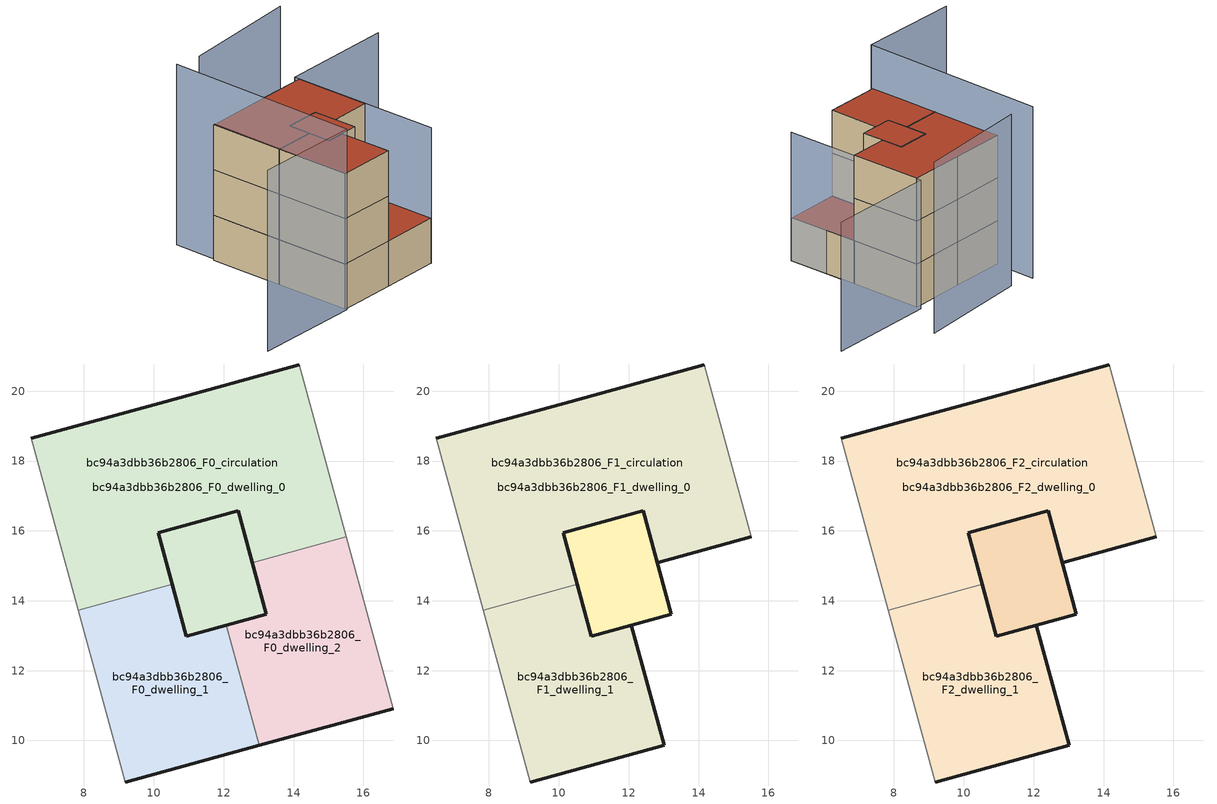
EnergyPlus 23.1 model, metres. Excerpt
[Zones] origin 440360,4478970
bc94a3dbb36b2806_F0_dwelling_0
 floor ground (EU_floor_Construction): 14.16,20.75 15.51,15.83 12.82,15.09 12.42,16.57 10.12,15.94 10.52,14.47 7.84,13.74 6.5,18.66 10.33,19.7 z0; 12.42,16.57 13.23,13.62 10.93,12.99 10.52,14.47 10.12,15.94 11.27,16.26 z0
 wall outside (EU_wall_Construction): 14.16,20.75 10.33,19.7 6.5,18.66 / 10.52,14.47 10.12,15.94 11.27,16.26 12.42,16.57 12.82,15.09 z0:3
 wall adiabatic (EU_wall_Construction): 15.51,15.83 14.16,20.75 / 6.5,18.66 7.84,13.74 z0:3
 wall to bc94a3dbb36b2806_F0_dwelling_2 (EU_wall_Construction): 12.82,15.09 15.51,15.83 z0:3
 wall to bc94a3dbb36b2806_F0_dwelling_1 (EU_wall_Construction): 7.84,13.74 10.52,14.47 z0:3
bc94a3dbb36b2806_F0_dwelling_1
 floor ground (EU_floor_Construction): 12.08,13.3 13.02,9.86 9.18,8.81 7.84,13.74 10.52,14.47 10.93,12.99 z0; 12.42,16.57 13.23,13.62 10.93,12.99 10.52,14.47 10.12,15.94 z0
 wall outside (EU_wall_Construction): 9.18,8.81 13.02,9.86 / 12.08,13.3 10.93,12.99 10.52,14.47 z0:3
 wall adiabatic (EU_wall_Construction): 7.84,13.74 9.18,8.81 z0:3
 wall to bc94a3dbb36b2806_F0_dwelling_2 (EU_wall_Construction): 13.02,9.86 12.08,13.3 z0:3
bc94a3dbb36b2806_F0_dwelling_2
 floor ground (EU_floor_Construction): 15.51,15.83 16.85,10.9 13.02,9.86 12.08,13.3 13.23,13.62 12.82,15.09 z0
 wall outside (EU_wall_Construction): 13.02,9.86 16.85,10.9 / 12.82,15.09 13.23,13.62 12.08,13.3 z0:3
 wall adiabatic (EU_wall_Construction): 16.85,10.9 15.51,15.83 z0:3
 roof outside (EU_roof_Construction): 16.85,10.9 15.51,15.83 12.82,15.09 13.23,13.62 12.08,13.3 13.02,9.86 z3
bc94a3dbb36b2806_F0_circulation
 floor ground (EU_floor_Construction): 12.42,16.57 12.82,15.09 13.23,13.62 12.08,13.3 10.93,12.99 10.52,14.47 10.12,15.94 11.27,16.26 z0; 14.16,20.75 15.51,15.83 12.82,15.09 12.42,16.57 11.27,16.26 10.12,15.94 10.52,14.47 7.84,13.74 6.5,18.66 10.33,19.7 z0; 12.08,13.3 13.02,9.86 9.18,8.81 7.84,13.74 10.52,14.47 10.93,12.99 z0
 wall outside (EU_wall_Construction): 10.93,12.99 13.23,13.62 12.42,16.57 10.12,15.94 10.93,12.99 z0:3
 roof outside (EU_floor_Construction): 13.23,13.62 12.82,15.09 12.42,16.57 11.27,16.26 10.12,15.94 10.52,14.47 10.93,12.99 12.08,13.3 z3
bc94a3dbb36b2806_F1_dwelling_0
 floor to bc94a3dbb36b2806_F0_circulation (EU_floor_Construction): 14.16,20.75 15.51,15.83 12.82,15.09 12.42,16.57 11.27,16.26 10.12,15.94 10.52,14.47 7.84,13.74 6.5,18.66 10.33,19.7 z3
 floor to bc94a3dbb36b2806_F0_dwelling_0 (EU_floor_Construction): 12.42,16.57 12.82,15.09 13.23,13.62 10.93,12.99 10.52,14.47 10.12,15.94 11.27,16.26 z3
 wall outside (EU_wall_Construction): 14.16,20.75 10.33,19.7 6.5,18.66 / 10.52,14.47 10.12,15.94 11.27,16.26 12.42,16.57 12.82,15.09 15.51,15.83 z3:6
 wall adiabatic (EU_wall_Construction): 15.51,15.83 14.16,20.75 / 6.5,18.66 7.84,13.74 z3:6
 wall to bc94a3dbb36b2806_F1_dwelling_1 (EU_wall_Construction): 7.84,13.74 10.52,14.47 z3:6
bc94a3dbb36b2806_F1_dwelling_1
 floor to bc94a3dbb36b2806_F0_dwelling_1 (EU_floor_Construction): 12.08,13.3 13.02,9.86 9.18,8.81 7.84,13.74 10.52,14.47 10.93,12.99 z3; 12.42,16.57 13.23,13.62 12.08,13.3 10.93,12.99 10.52,14.47 10.12,15.94 z3
 wall outside (EU_wall_Construction): 9.18,8.81 13.02,9.86 12.08,13.3 10.93,12.99 10.52,14.47 z3:6
 wall adiabatic (EU_wall_Construction): 7.84,13.74 9.18,8.81 z3:6
bc94a3dbb36b2806_F1_circulation
 floor outside (EU_floor_Construction): 12.42,16.57 12.82,15.09 13.23,13.62 12.08,13.3 10.93,12.99 10.52,14.47 10.12,15.94 11.27,16.26 z3; 14.16,20.75 15.51,15.83 12.82,15.09 12.42,16.57 11.27,16.26 10.12,15.94 10.52,14.47 7.84,13.74 6.5,18.66 10.33,19.7 z3; 12.08,13.3 13.02,9.86 9.18,8.81 7.84,13.74 10.52,14.47 10.93,12.99 z3
 wall outside (EU_wall_Construction): 10.93,12.99 13.23,13.62 12.42,16.57 10.12,15.94 10.93,12.99 z3:6
 roof outside (EU_floor_Construction): 13.23,13.62 12.82,15.09 12.42,16.57 11.27,16.26 10.12,15.94 10.52,14.47 10.93,12.99 12.08,13.3 z6
bc94a3dbb36b2806_F2_dwelling_0
 floor to bc94a3dbb36b2806_F1_circulation (EU_floor_Construction): 14.16,20.75 15.51,15.83 12.82,15.09 12.42,16.57 11.27,16.26 10.12,15.94 10.52,14.47 7.84,13.74 6.5,18.66 10.33,19.7 z6
 floor to bc94a3dbb36b2806_F1_dwelling_0 (EU_floor_Construction): 12.42,16.57 12.82,15.09 13.23,13.62 10.93,12.99 10.52,14.47 10.12,15.94 11.27,16.26 z6
 wall outside (EU_wall_Construction): 14.16,20.75 10.33,19.7 6.5,18.66 / 10.52,14.47 10.12,15.94 11.27,16.26 12.42,16.57 12.82,15.09 15.51,15.83 z6:9
 wall adiabatic (EU_wall_Construction): 15.51,15.83 14.16,20.75 / 6.5,18.66 7.84,13.74 z6:9
 wall to bc94a3dbb36b2806_F2_dwelling_1 (EU_wall_Construction): 7.84,13.74 10.52,14.47 z6:9
 roof outside (EU_roof_Construction): 13.23,13.62 12.42,16.57 11.27,16.26 10.12,15.94 10.52,14.47 10.93,12.99 z9; 15.51,15.83 14.16,20.75 10.33,19.7 6.5,18.66 7.84,13.74 10.52,14.47 10.12,15.94 12.42,16.57 12.82,15.09 z9
bc94a3dbb36b2806_F2_dwelling_1
 floor to bc94a3dbb36b2806_F1_dwelling_1 (EU_floor_Construction): 12.08,13.3 13.02,9.86 9.18,8.81 7.84,13.74 10.52,14.47 10.93,12.99 z6; 12.42,16.57 13.23,13.62 12.08,13.3 10.93,12.99 10.52,14.47 10.12,15.94 z6
 wall outside (EU_wall_Construction): 9.18,8.81 13.02,9.86 12.08,13.3 10.93,12.99 10.52,14.47 z6:9
 wall adiabatic (EU_wall_Construction): 7.84,13.74 9.18,8.81 z6:9
 roof outside (EU_roof_Construction): 13.23,13.62 12.42,16.57 10.12,15.94 10.52,14.47 10.93,12.99 z9; 13.02,9.86 12.08,13.3 10.93,12.99 10.52,14.47 7.84,13.74 9.18,8.81 z9
bc94a3dbb36b2806_F2_circulation
 floor outside (EU_floor_Construction): 12.42,16.57 12.82,15.09 13.23,13.62 12.08,13.3 10.93,12.99 10.52,14.47 10.12,15.94 11.27,16.26 z6; 14.16,20.75 15.51,15.83 12.82,15.09 12.42,16.57 11.27,16.26 10.12,15.94 10.52,14.47 7.84,13.74 6.5,18.66 10.33,19.7 z6; 12.08,13.3 13.02,9.86 9.18,8.81 7.84,13.74 10.52,14.47 10.93,12.99 z6
 wall outside (EU_wall_Construction): 10.93,12.99 13.23,13.62 12.42,16.57 10.12,15.94 10.93,12.99 z6:9
 roof outside (EU_roof_Construction): 13.23,13.62 12.82,15.09 12.42,16.57 11.27,16.26 10.12,15.94 10.52,14.47 10.93,12.99 12.08,13.3 z9; 15.51,15.83 14.16,20.75 10.33,19.7 6.5,18.66 7.84,13.74 10.52,14.47 10.12,15.94 11.27,16.26 12.42,16.57 12.82,15.09 z9; 13.02,9.86 12.08,13.3 10.93,12.99 10.52,14.47 7.84,13.74 9.18,8.81 z9
shading: 5.87,21.57 9.19,8.69 / 9.19,8.69 2.2,6.89 / 15.39,24.43 7.59,21.7 z0:12; 16.88,10.91 14.1,21.08 / 14.1,21.08 21.57,23.12 z0:9
[Building]
EU S2 Campaign: North Axis=0; Terrain=City; Solar Distribution=FullExterior
[Site:Location]
Madrid: Latitude=40.5; Longitude=-3.5; Time Zone=1; Elevation=609
[SizingPeriod:WeatherFileDays]
AnnualSizingPeriod: Begin Month=1; Begin Day of Month=1; End Month=12; End Day of Month=31; Day of Week for Start Day=Monday; Use Weather File Daylight Saving Period=No; Use Weather File Rain and Snow Indicators=No
[MATERIAL]
EU_InternalMass_Material: Roughness=MediumRough; Thickness=0.1; Conductivity=1; Density=1800; Specific Heat=900; Thermal Absorptance=0.9; Solar Absorptance=0.7; Visible Absorptance=0.7
[MATERIAL:NOMASS] Roughness=MediumRough; Thermal Absorptance=0.9; Solar Absorptance=0.7; Visible Absorptance=0.7
Name | Thermal Resistance
EU_wall_NoMass; EU_roof_NoMass | 2.16768
EU_floor_NoMass | 1.14339
[CONSTRUCTION]
EU_wall_Construction: EU_wall_NoMass
EU_roof_Construction: EU_roof_NoMass
EU_floor_Construction: EU_floor_NoMass
EU_InternalMass_Construction: EU_InternalMass_Material
[ZONE] Type=1; Multiplier=1; Ceiling Height=autocalculate; Floor Area=autocalculate; Part of Total Floor Area=Yes
Name | Volume
bc94a3dbb36b2806_F0_dwelling_0 | 132.573
bc94a3dbb36b2806_F1_dwelling_0; bc94a3dbb36b2806_F2_dwelling_0 | 132.572
bc94a3dbb36b2806_F0_dwelling_1 | 77.2317
bc94a3dbb36b2806_F1_dwelling_1; bc94a3dbb36b2806_F2_dwelling_1 | 77.2324
bc94a3dbb36b2806_F0_dwelling_2 | 55.3407
bc94a3dbb36b2806_F0_circulation; bc94a3dbb36b2806_F1_circulation; bc94a3dbb36b2806_F2_circulation | 187.912
[INTERNALMASS] Construction=EU_InternalMass_Construction
Name | Zone or ZoneList | Surface Area
bc94a3dbb36b2806_F0_dwelling_0_EU_InternalMass | bc94a3dbb36b2806_F0_dwelling_0 | 36.8934
bc94a3dbb36b2806_F0_dwelling_1_EU_InternalMass | bc94a3dbb36b2806_F0_dwelling_1 | 18.4467
bc94a3dbb36b2806_F0_dwelling_2_EU_InternalMass | bc94a3dbb36b2806_F0_dwelling_2 | 18.4467
bc94a3dbb36b2806_F1_dwelling_0_EU_InternalMass | bc94a3dbb36b2806_F1_dwelling_0 | 36.8934
bc94a3dbb36b2806_F1_dwelling_1_EU_InternalMass | bc94a3dbb36b2806_F1_dwelling_1 | 36.8934
bc94a3dbb36b2806_F2_dwelling_0_EU_InternalMass | bc94a3dbb36b2806_F2_dwelling_0 | 36.8934
bc94a3dbb36b2806_F2_dwelling_1_EU_InternalMass | bc94a3dbb36b2806_F2_dwelling_1 | 36.8934
[OTHEREQUIPMENT] Fuel Type=Electricity; Design Level Calculation Method=Watts/Area; Power per Zone Floor Area=1; Fraction Latent=0; Fraction Radiant=0; Fraction Lost=0; Carbon Dioxide Generation Rate=0; EndUse Subcategory=EU_Step8_InternalGains
Name | Zone or ZoneList or Space or SpaceList | Schedule
EU_Step8_InternalGain_bc94a3dbb36b2806_F0_dwelling_0_f000 | bc94a3dbb36b2806_F0_dwelling_0 | EU_Step8_GainSchedule_bc94a3dbb36b2806_F0_dwelling_0_f000
EU_Step8_InternalGain_bc94a3dbb36b2806_F0_dwelling_1_f000 | bc94a3dbb36b2806_F0_dwelling_1 | EU_Step8_GainSchedule_bc94a3dbb36b2806_F0_dwelling_1_f000
EU_Step8_InternalGain_bc94a3dbb36b2806_F0_dwelling_2_f000 | bc94a3dbb36b2806_F0_dwelling_2 | EU_Step8_GainSchedule_bc94a3dbb36b2806_F0_dwelling_2_f000
EU_Step8_InternalGain_bc94a3dbb36b2806_F1_dwelling_0_f000 | bc94a3dbb36b2806_F1_dwelling_0 | EU_Step8_GainSchedule_bc94a3dbb36b2806_F1_dwelling_0_f000
EU_Step8_InternalGain_bc94a3dbb36b2806_F1_dwelling_1_f000 | bc94a3dbb36b2806_F1_dwelling_1 | EU_Step8_GainSchedule_bc94a3dbb36b2806_F1_dwelling_1_f000
EU_Step8_InternalGain_bc94a3dbb36b2806_F2_dwelling_0_f000 | bc94a3dbb36b2806_F2_dwelling_0 | EU_Step8_GainSchedule_bc94a3dbb36b2806_F2_dwelling_0_f000
EU_Step8_InternalGain_bc94a3dbb36b2806_F2_dwelling_1_f000 | bc94a3dbb36b2806_F2_dwelling_1 | EU_Step8_GainSchedule_bc94a3dbb36b2806_F2_dwelling_1_f000
[ZONEINFILTRATION:DESIGNFLOWRATE] Schedule=EU_AlwaysOn; Design Flow Rate Calculation Method=Flow/Area; Flow Rate per Floor Area=0.0005; Constant Term Coefficient=1; Temperature Term Coefficient=0; Velocity Term Coefficient=0; Velocity Squared Term Coefficient=0
Name | Zone or ZoneList or Space or SpaceList
EU_Circulation_Infiltration_bc94a3dbb36b2806_F0_circulation | bc94a3dbb36b2806_F0_circulation
EU_Circulation_Infiltration_bc94a3dbb36b2806_F1_circulation | bc94a3dbb36b2806_F1_circulation
EU_Circulation_Infiltration_bc94a3dbb36b2806_F2_circulation | bc94a3dbb36b2806_F2_circulation
[ZONEVENTILATION:DESIGNFLOWRATE] Schedule=EU_AlwaysOn; Design Flow Rate Calculation Method=AirChanges/Hour; Air Changes per Hour=0.480546; Ventilation Type=Natural; Fan Pressure Rise=0; Fan Total Efficiency=1; Constant Term Coefficient=1; Temperature Term Coefficient=0; Velocity Term Coefficient=0; Velocity Squared Term Coefficient=0; Minimum Indoor Temperature=-100; Maximum Indoor Temperature=100; Delta Temperature=-100; Minimum Outdoor Temperature=-100; Maximum Outdoor Temperature=100; Maximum Wind Speed=40
Name | Zone or ZoneList or Space or SpaceList
EU_ConstantAir_bc94a3dbb36b2806_F0_dwelling_0 | bc94a3dbb36b2806_F0_dwelling_0
EU_ConstantAir_bc94a3dbb36b2806_F0_dwelling_1 | bc94a3dbb36b2806_F0_dwelling_1
EU_ConstantAir_bc94a3dbb36b2806_F0_dwelling_2 | bc94a3dbb36b2806_F0_dwelling_2
EU_ConstantAir_bc94a3dbb36b2806_F1_dwelling_0 | bc94a3dbb36b2806_F1_dwelling_0
EU_ConstantAir_bc94a3dbb36b2806_F1_dwelling_1 | bc94a3dbb36b2806_F1_dwelling_1
EU_ConstantAir_bc94a3dbb36b2806_F2_dwelling_0 | bc94a3dbb36b2806_F2_dwelling_0
EU_ConstantAir_bc94a3dbb36b2806_F2_dwelling_1 | bc94a3dbb36b2806_F2_dwelling_1
[HVACTEMPLATE:THERMOSTAT] Constant Heating Setpoint=20; Constant Cooling Setpoint=50
EU_HeatOnly_bc94a3dbb36b2806_F0_dwelling_0; EU_HeatOnly_bc94a3dbb36b2806_F0_dwelling_1; EU_HeatOnly_bc94a3dbb36b2806_F0_dwelling_2; EU_HeatOnly_bc94a3dbb36b2806_F1_dwelling_0; EU_HeatOnly_bc94a3dbb36b2806_F1_dwelling_1; EU_HeatOnly_bc94a3dbb36b2806_F2_dwelling_0; EU_HeatOnly_bc94a3dbb36b2806_F2_dwelling_1
[HVACTEMPLATE:ZONE:IDEALLOADSAIRSYSTEM] System Availability Schedule=EU_AlwaysOn; Maximum Heating Supply Air Temperature=50; Minimum Cooling Supply Air Temperature=13; Maximum Heating Supply Air Humidity Ratio=0.0156; Minimum Cooling Supply Air Humidity Ratio=0.0077; Heating Limit=NoLimit; Cooling Limit=NoLimit; Heating Availability Schedule=EU_AlwaysOn; Cooling Availability Schedule=EU_CoolingOff; Dehumidification Control Type=ConstantSensibleHeatRatio; Cooling Sensible Heat Ratio=0.7; Dehumidification Setpoint=60; Humidification Control Type=None; Humidification Setpoint=30; Outdoor Air Method=None; Outdoor Air Flow Rate per Person=0.00944; Outdoor Air Flow Rate per Zone Floor Area=0; Outdoor Air Flow Rate per Zone=0; Demand Controlled Ventilation Type=None; Outdoor Air Economizer Type=NoEconomizer; Heat Recovery Type=None; Sensible Heat Recovery Effectiveness=0.7; Latent Heat Recovery Effectiveness=0.65
Name | Template Thermostat
bc94a3dbb36b2806_F0_dwelling_0 | EU_HeatOnly_bc94a3dbb36b2806_F0_dwelling_0
bc94a3dbb36b2806_F0_dwelling_1 | EU_HeatOnly_bc94a3dbb36b2806_F0_dwelling_1
bc94a3dbb36b2806_F0_dwelling_2 | EU_HeatOnly_bc94a3dbb36b2806_F0_dwelling_2
bc94a3dbb36b2806_F1_dwelling_0 | EU_HeatOnly_bc94a3dbb36b2806_F1_dwelling_0
bc94a3dbb36b2806_F1_dwelling_1 | EU_HeatOnly_bc94a3dbb36b2806_F1_dwelling_1
bc94a3dbb36b2806_F2_dwelling_0 | EU_HeatOnly_bc94a3dbb36b2806_F2_dwelling_0
bc94a3dbb36b2806_F2_dwelling_1 | EU_HeatOnly_bc94a3dbb36b2806_F2_dwelling_1
[SIZING:ZONE] Zone Cooling Design Supply Air Temperature Input Method=SupplyAirTemperature; Zone Cooling Design Supply Air Temperature=13; Zone Heating Design Supply Air Temperature Input Method=SupplyAirTemperature; Zone Heating Design Supply Air Temperature=50; Zone Cooling Design Supply Air Humidity Ratio=0.008; Zone Heating Design Supply Air Humidity Ratio=0.008; Cooling Design Air Flow Method=DesignDay; Cooling Design Air Flow Rate=0; Cooling Minimum Air Flow per Zone Floor Area=0.000762; Cooling Minimum Air Flow=0; Cooling Minimum Air Flow Fraction=0.2; Heating Design Air Flow Method=DesignDay; Heating Design Air Flow Rate=0; Heating Maximum Air Flow per Zone Floor Area=0.002032; Heating Maximum Air Flow=0.141576; Heating Maximum Air Flow Fraction=0.3; Account for Dedicated Outdoor Air System=No; Dedicated Outdoor Air System Control Strategy=NeutralSupplyAir; Dedicated Outdoor Air Low Setpoint Temperature for Design=autosize; Dedicated Outdoor Air High Setpoint Temperature for Design=autosize; Zone Load Sizing Method=Sensible Load Only No Latent Load; Zone Latent Cooling Design Supply Air Humidity Ratio Input Method=HumidityRatioDifference; Zone Cooling Design Supply Air Humidity Ratio Difference=0.005; Zone Latent Heating Design Supply Air Humidity Ratio Input Method=HumidityRatioDifference; Zone Humidification Design Supply Air Humidity Ratio Difference=0.005
bc94a3dbb36b2806_F0_dwelling_0; bc94a3dbb36b2806_F0_dwelling_1; bc94a3dbb36b2806_F0_dwelling_2; bc94a3dbb36b2806_F1_dwelling_0; bc94a3dbb36b2806_F1_dwelling_1; bc94a3dbb36b2806_F2_dwelling_0; bc94a3dbb36b2806_F2_dwelling_1
[SCHEDULE:CONSTANT]
Name | Hourly Value
EU_AlwaysOn | 1
EU_CoolingOff | 0
[SCHEDULE:FILE] Column Number=1; Rows to Skip at Top=0; Number of Hours of Data=8760; Column Separator=Comma; Interpolate to Timestep=No; Minutes per Item=60; Adjust Schedule for Daylight Savings=Yes
Name | File
EU_Step8_GainSchedule_bc94a3dbb36b2806_F0_dwelling_0_f000 | ../../schedules/bc94a3dbb36b2806/bc94a3dbb36b2806_F0_dwelling_0_f000_gain.csv
EU_Step8_GainSchedule_bc94a3dbb36b2806_F0_dwelling_1_f000 | ../../schedules/bc94a3dbb36b2806/bc94a3dbb36b2806_F0_dwelling_1_f000_gain.csv
EU_Step8_GainSchedule_bc94a3dbb36b2806_F0_dwelling_2_f000 | ../../schedules/bc94a3dbb36b2806/bc94a3dbb36b2806_F0_dwelling_2_f000_gain.csv
EU_Step8_GainSchedule_bc94a3dbb36b2806_F1_dwelling_0_f000 | ../../schedules/bc94a3dbb36b2806/bc94a3dbb36b2806_F1_dwelling_0_f000_gain.csv
EU_Step8_GainSchedule_bc94a3dbb36b2806_F1_dwelling_1_f000 | ../../schedules/bc94a3dbb36b2806/bc94a3dbb36b2806_F1_dwelling_1_f000_gain.csv
EU_Step8_GainSchedule_bc94a3dbb36b2806_F2_dwelling_0_f000 | ../../schedules/bc94a3dbb36b2806/bc94a3dbb36b2806_F2_dwelling_0_f000_gain.csv
EU_Step8_GainSchedule_bc94a3dbb36b2806_F2_dwelling_1_f000 | ../../schedules/bc94a3dbb36b2806/bc94a3dbb36b2806_F2_dwelling_1_f000_gain.csv
